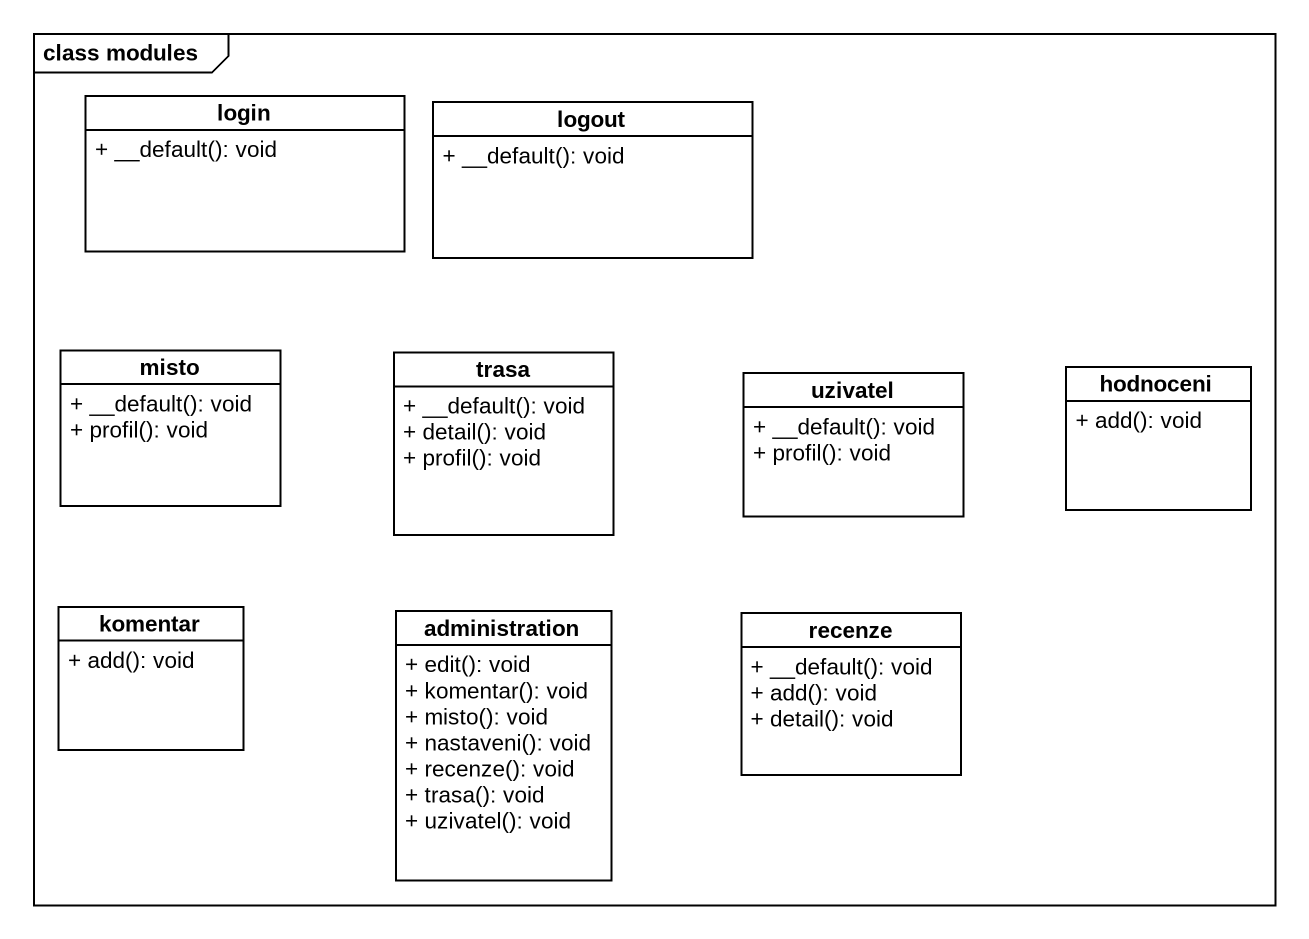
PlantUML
@startuml
mainframe class modules
hide circle
hide empty members
skinparam classAttributeIconSize 0
class login {
  + __default(): void
}
class logout {
  + __default(): void
}
class misto {
  + __default(): void
  + profil(): void
}
class trasa {
  + __default(): void
  + detail(): void
  + profil(): void
}
class uzivatel {
  + __default(): void
  + profil(): void
}
class hodnoceni {
  + add(): void
}
class komentar {
  + add(): void
}
class administration {
  + edit(): void
  + komentar(): void
  + misto(): void
  + nastaveni(): void
  + recenze(): void
  + trasa(): void
  + uzivatel(): void
}
class recenze {
  + __default(): void
  + add(): void
  + detail(): void
}
@enduml
